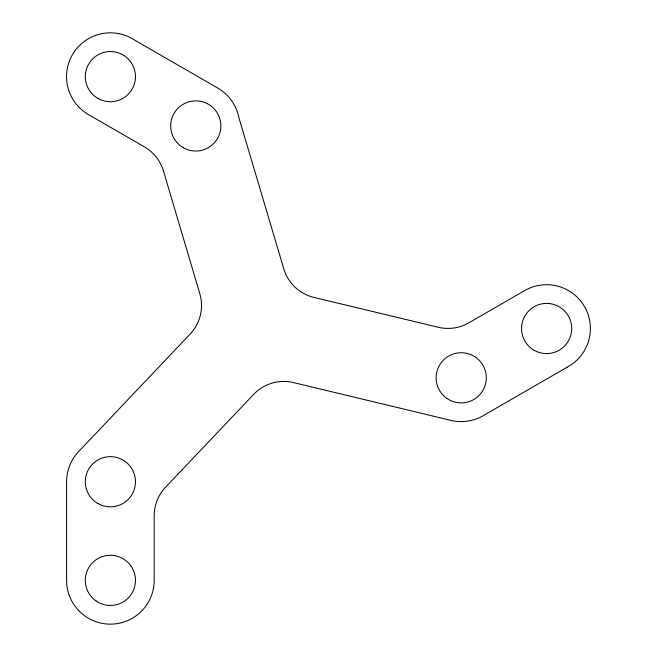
<?xml version="1.0" encoding="UTF-8"?>
<svg xmlns="http://www.w3.org/2000/svg" width="657" height="657" viewBox="0 0 657 657"><rect width="100%" height="100%" fill="white"/><g stroke="black" fill="none" stroke-linecap="round" stroke-linejoin="round"><path stroke-width="0.99" d="M567.246 367.156L484.628 414.854A44.167 44.167 0 0 1 449.634 420.061L293.474 382.579A41.531 41.531 0 0 0 253.659 394.381L165.589 487.19A41.531 41.531 0 0 0 154.181 515.77L154.181 580.353A43.797 43.797 0 0 1 110.384 624.15A43.797 43.797 0 0 1 66.595 580.353L66.595 481.737A43.822 43.822 0 0 1 79.185 450.998L190.119 334.085A41.531 41.531 0 0 0 199.81 293.712L163.47 171.025A41.531 41.531 0 0 0 144.417 146.864L89.754 115.304A43.814 43.814 0 0 1 110.384 32.825A44.003 44.003 0 0 1 133.806 39.601L216.424 87.299A44.191 44.191 0 0 1 238.713 116.716A41.531 41.531 0 0 0 239.468 119.631L283.791 268.828A41.531 41.531 0 0 0 313.915 297.416L438.334 327.276A41.531 41.531 0 0 0 468.786 322.866L523.194 291.453A44.003 44.003 0 0 1 546.616 284.703A43.814 43.814 0 0 1 567.246 367.148M534.067 350.23A25.089 25.089 0 0 0 571.705 328.5A25.089 25.089 0 0 0 534.067 306.77A25.089 25.089 0 0 0 534.067 350.23M95.938 600.868A25.089 25.089 0 0 0 135.375 582.611A25.089 25.089 0 0 0 99.848 557.588A25.089 25.089 0 0 0 95.938 600.868M97.844 98.369A25.089 25.089 0 0 0 135.473 76.647A25.089 25.089 0 0 0 97.844 54.917A25.089 25.089 0 0 0 97.844 98.369M183.246 147.677A25.089 25.089 0 0 0 220.883 125.955A25.089 25.089 0 0 0 183.246 104.225A25.089 25.089 0 0 0 183.246 147.677M446.76 398.323A25.089 25.089 0 0 0 486.196 380.066A25.089 25.089 0 0 0 450.669 355.043A25.089 25.089 0 0 0 446.76 398.323M97.844 503.467A25.089 25.089 0 0 0 135.473 481.737A25.089 25.089 0 0 0 97.844 460.007A25.089 25.089 0 0 0 97.844 503.467"/></g></svg>
